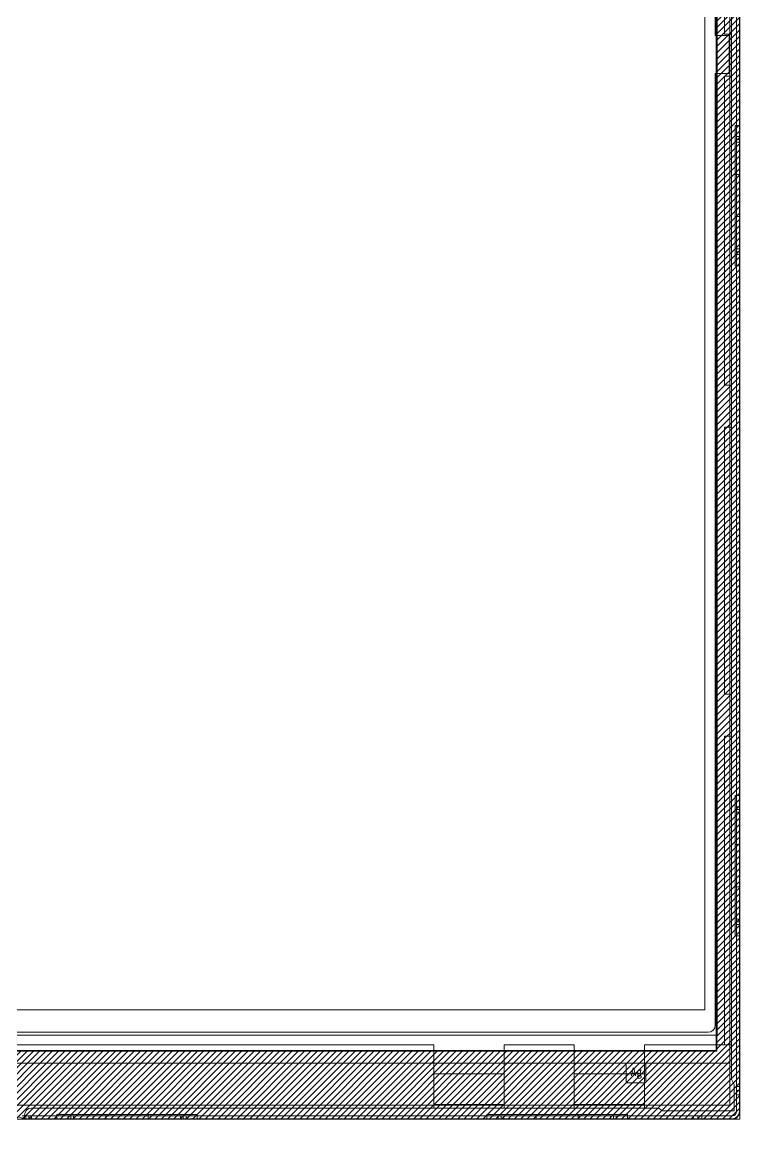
# Model space of a CAD drawing. Header units: millimetres. Extents: x 2066 to 2879, y -17342 to -16767.
# Drawn here: x 2409.8 to 2460.9, y -17164.7 to -17085.7 of the extents above; entities that cross this region are included whole.
import ezdxf
from ezdxf.enums import TextEntityAlignment as Align

# ---------------------------------------------------------------- set-up
doc = ezdxf.new("R2010")
doc.units = ezdxf.units.MM
doc.layers.get('0').update_dxf_attribs({"lineweight": 20})
for name, color, linetype, lineweight in [('aa.drawing', 8, 'Continuous', 100), ('chip_btm.drawing', 9, 'Continuous', 100), ('chip_top.drawing', 3, 'Continuous', 100), ('DIM（标注）', 3, 'Continuous', 9), ('GE.drawing', 6, 'Continuous', 100), ('text.drawing', 1, 'Continuous', 100), ('胶框', 7, 'Continuous', 18)]:
    doc.layers.add(name, color=color, linetype=linetype, lineweight=lineweight)
doc.styles.add('宋体', font='')
doc.styles.get('宋体').set_extended_font_data('SimSun')

# ---------------------------------------------------------------- blocks, each defined once
blk = doc.blocks.new('afwe322323f')
at = {"color": 7}
for p, q in [((311.04, 1081.124), (311.04, 1043.404)), ((310.74, 1043.404), (310.74, 1033.404)), ((311.04, 1043.404), (310.74, 1043.404)), ((311.04, 1033.404), (310.74, 1033.404)), ((311.04, 1033.404), (311.04, 995.684)), ((310.74, 995.684), (310.74, 985.684)), ((311.04, 995.684), (310.74, 995.684)), ((311.04, 985.684), (310.74, 985.684)), ((311.04, 985.684), (311.04, 973.164)), ((294.29, 973.664), (289.29, 973.664)), ((304.29, 973.664), (299.29, 973.664)), ((260.155, 972.918), (260.155, 972.664)), ((260.655, 973.418), (305.29, 973.418)), ((272.446, 972.964), (262.446, 972.964)), ((262.446, 972.964), (262.446, 972.664)), ((272.446, 972.964), (272.446, 972.664)), ((303.07, 972.964), (293.07, 972.964)), ((293.07, 972.964), (293.07, 972.664)), ((303.07, 972.964), (303.07, 972.664)), ((262.446, 972.664), (260.155, 972.664)), ((293.07, 972.664), (272.446, 972.664)), ((310.54, 972.664), (303.07, 972.664))]:
    blk.add_line(p, q, dxfattribs=at)
blk.add_lwpolyline([(192.49, 977.918), (289.29, 977.918), (289.29, 975.864), (294.29, 975.864), (294.29, 977.918), (299.29, 977.918), (299.29, 975.864), (304.29, 975.864), (304.29, 977.918), (309.97, 977.918), (309.97, 999.904), (310.47, 999.904), (310.47, 1002.904), (309.97, 1002.904), (309.97, 1021.904), (310.47, 1021.904), (310.47, 1024.904), (309.97, 1024.904), (309.97, 1046.904), (310.47, 1046.904), (310.47, 1049.904), (309.97, 1049.904), (309.97, 1148.744)], dxfattribs=at)
for points in [[(309.47, 1197.894), (172.31, 1197.894), (172.31, 978.618), (309.47, 978.618)], [(310.74, 1039.904), (311.04, 1039.904), (311.04, 1036.904), (310.74, 1036.904)], [(310.74, 992.184), (311.04, 992.184), (311.04, 989.184), (310.74, 989.184)], [(265.946, 972.964), (268.946, 972.964), (268.946, 972.664), (265.946, 972.664)], [(296.57, 972.964), (299.57, 972.964), (299.57, 972.664), (296.57, 972.664)]]:
    blk.add_lwpolyline(points, close=True, dxfattribs=at)
blk.add_arc((310.54, 973.164), 0.5, 270, 360, dxfattribs=at)
at = {"layer": 'DIM（标注）', "color": 7}
for p, q in [((309.97, 977.918), (310.47, 977.918)), ((294.29, 975.864), (294.29, 973.418)), ((304.29, 975.864), (304.29, 973.418))]:
    blk.add_line(p, q, dxfattribs=at)
at = {"layer": '胶框', "lineweight": 0}
for p, q in [((309.47, 1197.894), (309.47, 978.618)), ((310.47, 1026.091), (310.47, 1153.858)), ((310.47, 1011.091), (310.47, 1026.091)), ((310.47, 996.091), (310.47, 1011.091)), ((310.47, 975.478), (310.47, 996.091)), ((172.31, 978.618), (309.47, 978.618)), ((289.29, 973.418), (289.29, 975.864)), ((299.29, 973.418), (299.29, 975.864)), ((310.47, 975.478), (310.67, 975.108)), ((310.67, 973.218), (310.67, 975.108)), ((260.155, 972.664), (259.66, 972.813)), ((304.29, 973.418), (305.29, 973.418)), ((305.29, 973.418), (305.59, 973.218)), ((305.59, 973.218), (310.67, 973.218))]:
    blk.add_line(p, q, dxfattribs=at)
blk.add_arc((260.655, 972.918), 0.5, 90, 180, dxfattribs=at)
blk = doc.blocks.new('afww2323f2f')
at = {"color": 6}
for p, q in [((1234.531, 345.642), (1234.531, 119.742)), ((1234.731, 345.642), (1234.731, 119.742)), ((1234.731, 189.182), (1234.531, 189.182)), ((1234.731, 188.982), (1234.531, 188.982)), ((1234.731, 188.782), (1234.531, 188.782)), ((1234.731, 181.182), (1234.531, 181.182)), ((1234.731, 180.982), (1234.531, 180.982)), ((1234.731, 180.782), (1234.531, 180.782)), ((1234.731, 141.462), (1234.531, 141.462)), ((1234.731, 141.262), (1234.531, 141.262)), ((1234.731, 141.062), (1234.531, 141.062)), ((1234.731, 133.462), (1234.531, 133.462)), ((1234.731, 133.262), (1234.531, 133.262)), ((1234.731, 133.062), (1234.531, 133.062)), ((1234.731, 121.542), (1234.531, 121.542)), ((1234.731, 121.242), (1234.531, 121.242)), ((1234.731, 120.942), (1234.531, 120.942)), ((1234.231, 119.242), (1183.646, 119.242)), ((1234.231, 119.442), (1183.676, 119.442)), ((1183.937, 119.442), (1183.937, 119.242)), ((1184.137, 119.442), (1184.137, 119.242)), ((1184.337, 119.442), (1184.337, 119.242)), ((1186.937, 119.442), (1186.937, 119.242)), ((1187.137, 119.442), (1187.137, 119.242)), ((1187.337, 119.442), (1187.337, 119.242)), ((1194.937, 119.242), (1194.937, 119.442)), ((1195.137, 119.242), (1195.137, 119.442)), ((1195.337, 119.242), (1195.337, 119.442)), ((1217.561, 119.442), (1217.561, 119.242)), ((1217.761, 119.442), (1217.761, 119.242)), ((1217.961, 119.442), (1217.961, 119.242)), ((1225.561, 119.442), (1225.561, 119.242)), ((1225.761, 119.442), (1225.761, 119.242)), ((1225.961, 119.442), (1225.961, 119.242)), ((1231.461, 119.442), (1231.461, 119.242)), ((1231.761, 119.442), (1231.761, 119.242)), ((1232.061, 119.442), (1232.061, 119.242))]:
    blk.add_line(p, q, dxfattribs=at)
for radius in [0.5, 0.3]:
    blk.add_arc((1234.231, 119.742), radius, 270, 360, dxfattribs=at)
blk = doc.blocks.new('fwe23232f')
at = {"color": 7}
for p, q in [((1197.329, 304.257), (1197.329, 403.397)), ((1198.329, 304.257), (1197.329, 304.257)), ((1198.329, 301.557), (1198.329, 304.257)), ((1197.329, 233.771), (1197.329, 301.557)), ((1197.329, 301.557), (1198.329, 301.557)), ((1060.969, 233.271), (1196.829, 233.271))]:
    blk.add_line(p, q, dxfattribs=at)
blk.add_arc((1196.829, 233.771), 0.5, 270, 0, dxfattribs=at)

msp = doc.modelspace()

# ---------------------------------------------------------------- hatches: boundary and pattern name
at = {"lineweight": 5}
h = msp.add_hatch(dxfattribs=at)
h.set_pattern_fill('ANSI31', color=8, scale=0.1)
h.set_pattern_definition([(45, (558.36157, -909.277), (-0.224506403, 0.224506403), [])])
h.paths.add_polyline_path([(2460.86, -16936.891), (2320.5, -16936.891), (2320.5, -17163.851), (2354.718, -17163.851), (2355.553, -17164.686), (2407.804, -17164.686), (2408.639, -17163.851), (2460.86, -17163.851)])
h.paths.add_polyline_path([(2322.13, -17159.021), (2322.13, -16938.521), (2459.23, -16938.521), (2459.23, -17159.021)], flags=16)

# ---------------------------------------------------------------- linework, layer by layer
at = {"color": 8, "lineweight": 5}
msp.add_lwpolyline([(2354.718, -17163.851), (2320.5, -17163.851), (2320.5, -16936.891), (2460.86, -16936.891), (2460.86, -17163.851), (2408.639, -17163.851), (2407.804, -17164.686), (2355.553, -17164.686), (2354.718, -17163.851)], dxfattribs=at)
msp.add_lwpolyline([(2322.13, -16938.521), (2459.23, -16938.521), (2459.23, -17159.021), (2322.13, -17159.021)], close=True, dxfattribs=at)
at = {"color": 2, "lineweight": 5}
msp.add_lwpolyline([(2322.18, -16938.571), (2459.18, -16938.571), (2459.18, -17158.971), (2322.18, -17158.971)], close=True, dxfattribs=at)
at = {"layer": 'aa.drawing', "color": 1, "linetype": 'Continuous', "lineweight": 5}
msp.add_lwpolyline([(2323, -17156.067), (2458.36, -17156.067), (2458.36, -16939.491), (2323, -16939.491)], close=True, dxfattribs=at)
at = {"layer": 'chip_btm.drawing', "color": 4, "linetype": 'Continuous', "lineweight": 5}
msp.add_lwpolyline([(2321.2, -17162.867), (2460.16, -17162.867), (2460.16, -16937.691), (2321.2, -16937.691)], close=True, dxfattribs=at)
at = {"layer": 'chip_top.drawing', "color": 125, "linetype": 'Continuous', "lineweight": 5}
msp.add_lwpolyline([(2321.2, -17159.867), (2460.16, -17159.867), (2460.16, -16937.691), (2321.2, -16937.691)], close=True, dxfattribs=at)
msp.add_lwpolyline([(2321.2, -17159.867), (2460.16, -17159.867), (2460.16, -16937.691), (2321.2, -16937.691)], close=True, dxfattribs=at)
at = {"layer": 'chip_top.drawing', "color": 4, "linetype": 'Continuous', "lineweight": 5}
msp.add_lwpolyline([(2321.2, -17159.867), (2460.16, -17159.867), (2460.16, -16937.691), (2321.2, -16937.691)], close=True, dxfattribs=at)
at = {"layer": 'GE.drawing', "color": 4, "linetype": 'Continuous', "lineweight": 5}
msp.add_lwpolyline([(2452.81, -17161.267), (2452.76, -17161.217), (2452.76, -17159.917), (2452.81, -17159.867), (2454.11, -17159.867), (2454.16, -17159.917), (2454.16, -17161.217), (2454.11, -17161.267)], close=True, dxfattribs=at)

# ---------------------------------------------------------------- block references
at = {"layer": 'DIM（标注）', "color": 7}
for name, p in [('afwe322323f', (2149.789, -18136.485)), ('afww2323f2f', (1226.099, -17283.063)), ('fwe23232f', (1261.781, -17390.938))]:
    msp.add_blockref(name, p, dxfattribs=at)

# ---------------------------------------------------------------- texts
at = {"layer": 'text.drawing', "color": 4, "linetype": 'Continuous', "lineweight": 5, "style": '宋体'}
msp.add_text('Ag', height=0.6, dxfattribs=at).set_placement((2453.494, -17160.479), align=Align.MIDDLE_CENTER)

doc.saveas('drawing.dxf')
